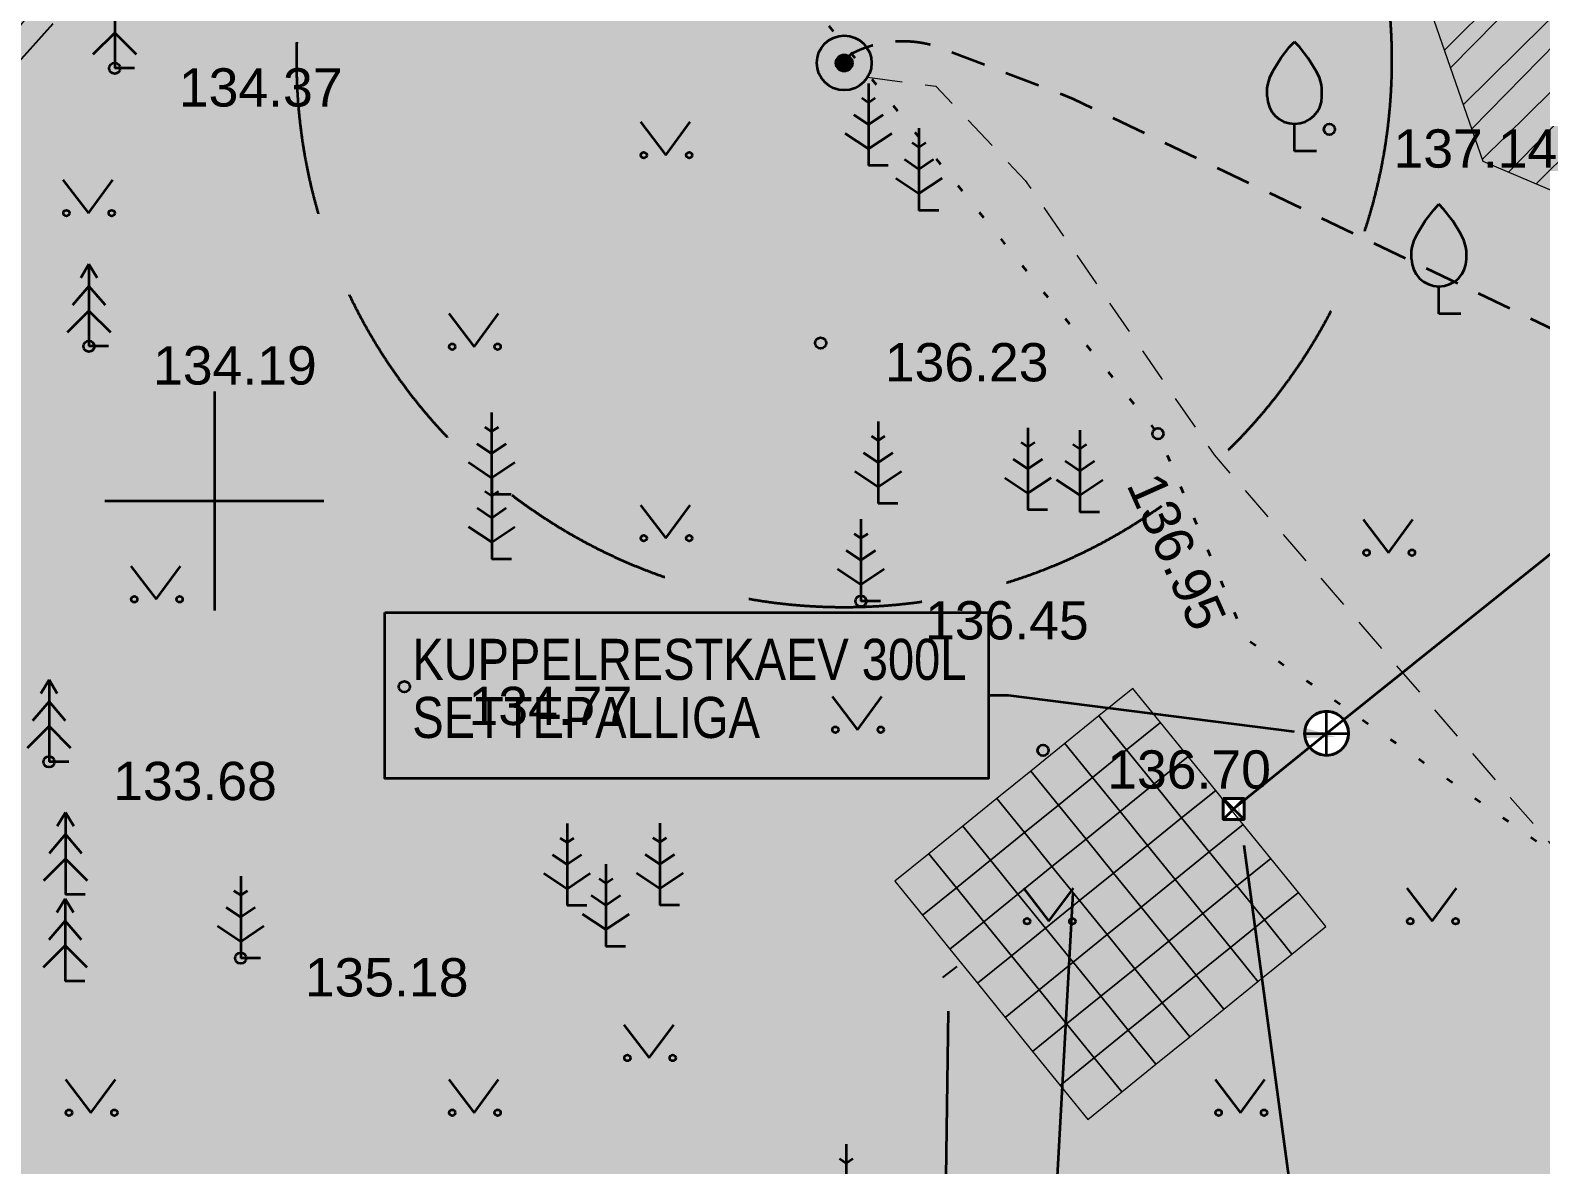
# Model space of a CAD drawing. Header units: millimetres. Extents: x 368386 to 996118, y -334862 to 250838.
# Drawn here: x 713741 to 741334, y -111834 to -91098 of the extents above; entities that cross this region are included whole.
import ezdxf

# ---------------------------------------------------------------- set-up
doc = ezdxf.new("R2010")
doc.units = ezdxf.units.MM
doc.header["$MEASUREMENT"] = 0
for name, pattern in [('HIDDEN', [4762.5, 3175, -1587.5]), ('KOLVIK', [625, 125, -500]), ('Long Dashed', [1058.3333015441901, 634.9999904632571, -423.333311080933]), ('PINNASTEE', [2000, 1500, -500]), ('Wipeout_Contour', [1000, 0, -1000])]:
    doc.linetypes.add(name, pattern=pattern)
for name, color, linetype, lineweight, true_color in [('New_       asendi fill_Pen_No__149', 7, 'Continuous', 25, 0x186722), ('New__ASENDIPLAAN_Pen_No__181', 7, 'Continuous', 0, 0xe8e8e8), ('New_A_trass_vesi_plan_Pen_No__150', 7, 'Continuous', 25, 0x5b5b00), ('New_kanal_nummerdus_Pen_No__4', 7, 'Continuous', 20, 0x029e21), ('New_Kanal_proj_kinnistu_Pen_No__4', 7, 'Continuous', 20, 0x029e21), ('New_MPKAABEL_Pen_No__3', 7, 'Continuous', 18, 0xff6600), ('New_TEE#1_Pen_No__162', 7, 'Continuous', 25, 0xaaaaaa)]:
    doc.layers.add(name, color=color, linetype=linetype, lineweight=lineweight, true_color=true_color)
for name, color, linetype, lineweight in [('New__ASENDIPLAAN_Pen_No__1', 7, 'Continuous', 13), ('New__PRONTEX_TEKST_Pen_No__7', 7, 'Continuous', 35), ('New_ei pindi_Pen_No__7', 7, 'Continuous', 35), ('New_HALJASTUS#1_Pen_No__7', 7, 'Continuous', 35), ('New_KANAL_ELEMENDID_Pen_No__7', 7, 'Continuous', 35), ('New_Kanal_proj_kinnistu_Pen_No__75', 6, 'Continuous', 20), ('New_korgus-EH2000#1_Pen_No__1', 7, 'Continuous', 13), ('New_korgus-EH2000#1_Pen_No__7', 7, 'Continuous', 35), ('New_PUU_Pen_No__7', 7, 'Continuous', 35), ('New_Sade_rek_Pen_No__84', 114, 'Continuous', 35), ('New_VKAEV_Pen_No__7', 7, 'Continuous', 35), ('New_VORK#1_Pen_No__7', 7, 'Continuous', 35), ('New_VTRASS_Pen_No__6', 5, 'Continuous', 35)]:
    doc.layers.add(name, color=color, linetype=linetype, lineweight=lineweight)
doc.layers.add('New_KANAL_ELEMENDID', color=7, linetype='Continuous')
doc.styles.add('GENERATED_STYLE_1', font='')
doc.styles.add('GENERATED_STYLE_2', font='')
doc.styles.get('GENERATED_STYLE_1').set_extended_font_data('Arial')
doc.styles.get('GENERATED_STYLE_2').set_extended_font_data('Arial Narrow')
doc.linetypes.add('Sade1', pattern='A,0,[5,TRN_EP_AS-4-01_V01_Abihoone-Asendiplaan1.Shx,S=13.49206349206349,R=0,X=0,Y=0],-2600,0', length=2600)

msp = doc.modelspace()

# ---------------------------------------------------------------- hatches: boundary and pattern name
at = {"layer": 'New_       asendi fill_Pen_No__149', "linetype": 'Continuous', "lineweight": 0, "true_color": 0x061908}
h = msp.add_hatch(color=98, dxfattribs=at)
h.paths.add_polyline_path([(802345.6257092145, -38322.05182827363), (677945.6257091912, -100972.0518277148), (697685.6257091819, -113562.0518284972), (725141.8797725517, -157386.0399905721), (747105.6257092238, -214022.0518284599), (773035.6257092752, -233162.0518281246), (849485.6257092285, -225922.0518279011), (847735.6257092286, -145332.0518280502)])
h.paths.add_polyline_path([(757638.7082695107, -147399.2778626392, -0.0006564119768535498), (757597.248581513, -147430.1463600797)], flags=0)
h.paths.add_polyline_path([(781623.1830728371, -112523.2600048446, 0.0599555899640497), (781750.4009111881, -112778.3101978391, 0.7851663409812334), (783932.82217312, -111999.1406781342, 0.05995558996405283), (783869.7476740469, -111721.1899866295, 0.9999999999999997)], flags=0)
at = {"layer": 'New__ASENDIPLAAN_Pen_No__181', "linetype": 'Continuous', "lineweight": 0, "true_color": 0xe8e8e8}
msp.add_hatch(color=254, dxfattribs=at).paths.add_polyline_path([(699340.7646368695, -112422.7998418125, 0.02546073835163982), (698921.6981446419, -115530.2768582549), (703744.0407512026, -123208.9979008183, -0.03887202843307743), (702832.4323581739, -115853.6332386911, -0.03742157822841388), (703282.4696697416, -112504.2869289281, -0.03573776392279675), (704611.5884263125, -107962.294471525, -0.02765071000608543), (708261.6032882693, -99521.92543636875, -0.02002411947369439), (710387.9444156366, -95602.47043552334, -0.02898342446858303), (713073.6414532134, -91639.1082242419, -0.07773333684247212), (720047.4955151809, -84906.23302538529, -0.02827130160652296), (723989.9652858387, -82532.03092124654, -0.009347188014355592), (728115.843406648, -80452.08988133777, 0.004507260523818014), (740779.4003360049, -74146.97772709474, 0.009020572752989972), (753203.2432587454, -67532.81268233877, -0.01170486656368708), (755981.6472728777, -66040.04414377687, -0.04092998121297451), (759298.9656662478, -64684.85347294837, -0.05165219896947422), (763468.7033522084, -63872.40312326048, -0.07619102556771316), (769491.0474670142, -64157.83867633104, -0.06666932271223226), (772556.5176411842, -65234.67482177966, -0.07492772385449879), (774741.6257092806, -66781.05182807246), (778260.0638679237, -70770.3082778296), (781155.3428645998, -76138.32672088449), (784291.1540398939, -74447.00461950173), (782049.9187232727, -70402.95810063173), (781332.6104302615, -69108.65933432388), (777814.1722142453, -65119.40271941785, 0.078030869869757), (772622.8711221854, -61385.97427366972, 0.05834907599235419), (769589.3066429513, -60558.43969052557, 0.1171653581726586), (760032.3265512206, -61309.07281028067, 0.03841684021918827), (756890.05364172, -62617.31607198954, 0.01101994394536065), (754220.1088756481, -64050.8761584224, -0.007635366795423511), (745848.9115286466, -68525.56925785098, -0.002975020184551572), (736487.0956635542, -73268.6849290801, 0.004823366210694588), (726601.5321549594, -78287.79694669333, 0.02252482288492878), (721140.6843378145, -81429.29230258027, 0.0311511183356719), (715078.4167063466, -85994.05718894195, 0.01688784410462784), (712257.7508858663, -88508.25704746632, 0.01672738621550994), (711237.4469064273, -89547.70342399462, 0.04222389868453461), (710603.8885250064, -90337.73836365122, 0.060801129602056), (704662.352552374, -98642.96577618211, 0.03514811948028023), (701045.2300871176, -106603.5809946209, 0.04204878289610606)])
at = {"layer": 'New__PRONTEX_TEKST_Pen_No__7', "linetype": 'Continuous', "lineweight": 35}
for points in [[(728327.1005540696, -90784.92394789407), (728771.5971622925, -91401.80948424438), (728151.0564128944, -90962.430174009)], [(732663.0713955342, -106854.9031843553), (732829.1658716585, -106112.920957164), (732912.6923597028, -106868.6645156826)], [(730381.4662834007, -109025.2994834567), (730515.8544567489, -108276.9246981601), (730631.4466554282, -109028.4321452613)]]:
    msp.add_hatch(color=7, dxfattribs=at).paths.add_polyline_path(points)
at = {"layer": 'New_Kanal_proj_kinnistu_Pen_No__75', "linetype": 'Continuous', "lineweight": 20}
h = msp.add_hatch(dxfattribs=at)
h.set_pattern_fill('JIS_LC_20_0001', color=6, style=0, pattern_type=2)
h.set_pattern_definition([(45, (-640523628.114811, -6432857147.434388), (-707.1067811865477, 707.1067811865477), []), (45, (-640523608.114811, -6432857147.434388), (-707.1067811865477, 707.1067811865477), [])])
h.paths.add_polyline_path([(735416.1197426106, -83585.6444998766), (738688.8578199391, -88901.11742123315), (740282.7151112101, -93495.77445025841), (762393.0659326102, -102888.2731371681), (767213.9073631802, -98868.16681876132), (766796.860076192, -96918.72282094607), (753132.031325305, -89848.88133268157), (753790.9949782147, -88705.23030358652), (756947.5268803613, -80445.12962038911), (760695.9097462782, -78079.13042838968), (766141.0348148161, -80089.18222460247), (771794.2518008017, -81856.64327769823), (775609.3057731009, -80539.71236805714), (775886.7616630701, -76623.57370510048), (774083.2826070796, -69934.95013612605), (771097.2923198092, -73469.79860450423), (766002.3029270192, -77455.32040438897), (758961.7946628091, -75757.17157545782), (756074.5693125605, -72853.92759601868)])

# ---------------------------------------------------------------- linework, layer by layer
at = {"layer": 'New__ASENDIPLAAN_Pen_No__1', "color": 7, "linetype": 'Continuous', "lineweight": 13, "flags": 128}
msp.add_lwpolyline([(745848.9115286466, -68525.56925785098, -0.002975020184551572), (736487.0956635542, -73268.6849290801, 0.004823366210694588), (726601.5321549594, -78287.79694669333, 0.02252482288492878), (721140.6843378145, -81429.29230258027, 0.0311511183356719), (715078.4167063466, -85994.05718894195, 0.01688784410462784), (712257.7508858663, -88508.25704746632, 0.01672738621550994), (711237.4469064273, -89547.70342399462, 0.04222389868453461), (710603.8885250064, -90337.73836365122, 0.060801129602056), (704662.352552374, -98642.96577618211, 0.03514811948028023), (701045.2300871176, -106603.5809946209, 0.04204878289610606), (699340.7646368695, -112422.7998418125, 0.02546073835163982), (698921.6981446419, -115530.2768582549), (703744.0407512026, -123208.9979008183, -0.03887202843307743), (702832.4323581739, -115853.6332386911, -0.03742157822841388), (703282.4696697416, -112504.2869289281, -0.03573776392279675), (704611.5884263125, -107962.294471525, -0.02765071000608543), (708261.6032882693, -99521.92543636875, -0.02002411947369439), (710387.9444156366, -95602.47043552334, -0.02898342446858303), (713073.6414532134, -91639.1082242419, -0.07773333684247212), (720047.4955151809, -84906.23302538529, -0.02827130160652296), (723989.9652858387, -82532.03092124654, -0.009347188014355592), (728115.843406648, -80452.08988133777, 0.004507260523818014), (740779.4003360049, -74146.97772709474, 0.009020572752989972), (753203.2432587454, -67532.81268233877, -0.01170486656368708)], format="xyb", dxfattribs=at)
at = {"layer": 'New__PRONTEX_TEKST_Pen_No__7', "color": 7, "linetype": 'Continuous', "lineweight": 35}
for p, q in [((731608.1812035368, -103257.1626133407), (731248.1812035508, -103257.1626133407)), ((736835.0837759749, -103918.9549400593), (731608.1812035368, -103257.1626133407)), ((735908.479750909, -105994.1704510833), (739274.7006473906, -130894.4412279064)), ((732787.8818775603, -106861.7838495533), (731835.9721771517, -124128.7626731331)), ((730506.4564693562, -109026.865814359), (730427.6656177203, -115314.222563536))]:
    msp.add_line(p, q, dxfattribs=at)
at = {"layer": 'New__PRONTEX_TEKST_Pen_No__7', "color": 7, "linetype": 'Continuous', "lineweight": 35, "flags": 128}
msp.add_lwpolyline([(720220.896073904, -101737.4661606858), (731247.923100887, -101737.4661606858), (731247.923100887, -104775.7544494356), (720220.896073904, -104775.7544494356)], close=True, dxfattribs=at)
at = {"layer": 'New_A_trass_vesi_plan_Pen_No__150', "color": 58, "linetype": 'HIDDEN', "lineweight": 25, "true_color": 0x5b5b00}
msp.add_lwpolyline([(730667.2486729763, -108206.6376642446), (730408.465414595, -108411.7823499377)], dxfattribs=at)
at = {"layer": 'New_ei pindi_Pen_No__7', "color": 7, "linetype": 'HIDDEN', "lineweight": 35}
msp.add_circle((728609.6257091808, -91647.0518284599), 10000, dxfattribs=at)
at = {"layer": 'New_HALJASTUS#1_Pen_No__7', "color": 7, "linetype": 'Continuous', "lineweight": 35}
for p, q in [((724887.2209295474, -92775.34554294596), (725350.6257092191, -93382.05182786385)), ((725350.6257092191, -93382.05182786385), (725796.2072281477, -92775.34554294596)), ((714339.5372825286, -93834.18645850668), (714802.9420622003, -94440.89274342457)), ((714802.9420622003, -94440.89274342457), (715248.5235811288, -93834.18645850668)), ((721387.2209295474, -96275.34554294596), (721850.6257092191, -96882.05182786385)), ((721850.6257092191, -96882.05182786385), (722296.2072281477, -96275.34554294596)), ((724887.2209295474, -99775.34554294596), (725350.6257092191, -100382.0518278638)), ((725350.6257092191, -100382.0518278638), (725796.2072281477, -99775.34554294596)), ((738089.5604782815, -100040.8868701319), (738552.9652579532, -100647.5931550498)), ((738552.9652579532, -100647.5931550498), (738998.5467768817, -100040.8868701319)), ((715579.3121068815, -100891.3662280078), (716042.7168865532, -101498.0725129257)), ((716042.7168865532, -101498.0725129257), (716488.2984054817, -100891.3662280078)), ((728387.2209295474, -103275.345542946), (728850.6257092191, -103882.0518278638)), ((728850.6257092191, -103882.0518278638), (729296.2072281477, -103275.345542946)), ((731887.2209295474, -106775.345542946), (732350.6257092191, -107382.0518278638)), ((732350.6257092191, -107382.0518278638), (732796.2072281477, -106775.345542946)), ((738887.2209295474, -106775.345542946), (739350.6257092191, -107382.0518278638)), ((739350.6257092191, -107382.0518278638), (739796.2072281477, -106775.345542946)), ((724586.7530420034, -109274.1513862396), (725050.1578216751, -109880.8576711575)), ((725050.1578216751, -109880.8576711575), (725495.7393406036, -109274.1513862396)), ((714387.2209295474, -110275.345542946), (714850.6257092191, -110882.0518278638)), ((714850.6257092191, -110882.0518278638), (715296.2072281477, -110275.345542946)), ((721387.2209295474, -110275.345542946), (721850.6257092191, -110882.0518278638)), ((721850.6257092191, -110882.0518278638), (722296.2072281477, -110275.345542946)), ((735387.2209295474, -110275.345542946), (735850.6257092191, -110882.0518278638)), ((735850.6257092191, -110882.0518278638), (736296.2072281477, -110275.345542946))]:
    msp.add_line(p, q, dxfattribs=at)
for centre in [(724949.602342265, -93382.05182786385), (725778.3839674045, -93382.05182786385), (714401.9186952461, -94440.89274342457), (715230.7003203856, -94440.89274342457), (721449.602342265, -96882.05182786385), (722278.3839674045, -96882.05182786385), (724949.602342265, -100382.0518278638), (725778.3839674045, -100382.0518278638), (738151.941890999, -100647.5931550498), (738980.7235161385, -100647.5931550498), (715641.693519599, -101498.0725129257), (716470.4751447386, -101498.0725129257), (728449.602342265, -103882.0518278638), (729278.3839674045, -103882.0518278638), (731949.602342265, -107382.0518278638), (732778.3839674045, -107382.0518278638), (738949.602342265, -107382.0518278638), (739778.3839674045, -107382.0518278638), (724649.1344547209, -109880.8576711575), (725477.9160798604, -109880.8576711575), (714449.602342265, -110882.0518278638), (715278.3839674045, -110882.0518278638), (721449.602342265, -110882.0518278638), (722278.3839674045, -110882.0518278638), (735449.602342265, -110882.0518278638), (736278.3839674045, -110882.0518278638)]:
    msp.add_circle(centre, 55.00591521184057, dxfattribs=at)
at = {"layer": 'New_kanal_nummerdus_Pen_No__4', "color": 104, "linetype": 'Continuous', "lineweight": 20, "true_color": 0x029e21}
msp.add_lwpolyline([(733766.3201751962, -104251.8862108822), (734387.8589856281, -103748.2102164189), (733884.1829906992, -103126.6714059869), (733262.6441807329, -103630.3474004502)], close=True, dxfattribs=at)
at = {"layer": 'New_Kanal_proj_kinnistu_Pen_No__4', "color": 104, "linetype": 'Continuous', "lineweight": 20, "true_color": 0x029e21}
for points in [[(733766.3201751962, -104251.8862108822), (734387.8589856281, -103748.2102164189), (733884.1829906992, -103126.6714059869), (733262.6441807329, -103630.3474004502)], [(733144.7813647642, -104755.5622053454), (733766.3201756618, -104251.8862099508), (733262.6441802672, -103630.3473985876), (732641.1053703009, -104134.0233939821)], [(734269.9961691938, -104873.4250222454), (734891.5349800914, -104369.7490277822), (734387.8589846968, -103748.2102164189), (733766.3201751962, -104251.8862108822)], [(732523.2425561949, -105259.2381988774), (733144.7813666268, -104755.5622053454), (732641.1053716979, -104134.0233930508), (732019.5665617316, -104637.6993884454)], [(733648.4573592275, -105377.1010148461), (734269.9961696594, -104873.4250213141), (733766.3201747305, -104251.8862099508), (733144.7813647642, -104755.5622053454)], [(731901.7037462286, -105762.9141933406), (732523.2425571262, -105259.238197946), (732019.5665621973, -104637.6993875141), (731398.0277517653, -105141.3753819774)], [(733026.9185501925, -105880.7770102407), (733648.4573610901, -105377.1010148461), (733144.7813656955, -104755.5622044141), (732523.2425561949, -105259.2381988774)], [(734152.1333536907, -105998.639825278), (734773.672163657, -105494.9638308148), (734269.9961696594, -104873.4250213141), (733648.4573592275, -105377.1010148461)], [(731280.164936728, -106266.5901878039), (731901.7037462286, -105762.9141933406), (731398.0277517653, -105141.3753819774), (730776.4889422647, -105645.0513773719)], [(732405.3797406919, -106384.4530037726), (733026.9185515895, -105880.7770093093), (732523.2425561949, -105259.238197946), (731901.7037462286, -105762.9141933406)], [(733530.5945451214, -106502.3158197413), (734152.133354622, -105998.639825278), (733648.4573610901, -105377.1010148461), (733026.9185501925, -105880.7770102407)], [(730658.6261258303, -106770.2661813358), (731280.164936728, -106266.5901878039), (730776.4889422647, -105645.0513773719), (730154.9501313671, -106148.7273718352)], [(734655.8093486197, -106620.17863571), (735277.3481590516, -106116.5026412467), (734773.672163657, -105494.9638308148), (734152.1333536907, -105998.639825278)], [(731783.8409307256, -106888.1289982359), (732405.3797406919, -106384.4530037726), (731901.7037462286, -105762.9141933406), (731280.164936728, -106266.5901878039)], [(732909.0557356208, -107005.9918132732), (733530.5945455871, -106502.31581881), (733026.9185515895, -105880.7770093093), (732405.3797406919, -106384.4530037726)], [(730037.0873163297, -107273.9421757991), (730658.626126296, -106770.2661822672), (730154.9501322984, -106148.7273718352), (729533.4113209351, -106652.4033662985)], [(734034.2705395847, -107123.8546292419), (734655.8093504823, -106620.17863571), (734152.133354622, -105998.639825278), (733530.5945451214, -106502.3158197413)], [(735159.4853421516, -107241.7174452106), (735781.0241530492, -106738.0414516787), (735277.3481590516, -106116.5026412467), (734655.8093486197, -106620.17863571)], [(731162.3021202936, -107391.8049917678), (731783.8409307256, -106888.1289982359), (731280.164936728, -106266.5901878039), (730658.6261258303, -106770.2661822672)], [(732287.5169261202, -107509.6678077365), (732909.0557356208, -107005.9918132732), (732405.3797406919, -106384.4530037726), (731783.8409307256, -106888.1289982359)], [(733412.731730084, -107627.5306237052), (734034.2705409817, -107123.8546292419), (733530.5945455871, -106502.31581881), (732909.0557356208, -107005.9918132732)], [(736284.7001461155, -107359.5802611793), (736906.2389570131, -106855.9042676474), (736402.5629630155, -106234.3654562841), (735781.0241525836, -106738.0414516787)], [(730540.7633098616, -107895.4809871624), (731162.3021207593, -107391.8049936304), (730658.6261258303, -106770.2661822672), (730037.0873153984, -107273.9421767304)], [(734537.946534048, -107745.3934387426), (735159.4853440142, -107241.7174461419), (734655.8093504823, -106620.17863571), (734034.2705395847, -107123.8546292419)], [(735663.1613361492, -107863.2562537799), (736284.7001465812, -107359.5802611793), (735781.0241530492, -106738.0414507473), (735159.4853421516, -107241.7174452106)], [(731665.9781147569, -108013.3438031311), (732287.5169261202, -107509.6678077365), (731783.8409307256, -106888.1289982359), (731162.3021202936, -107391.8049917678)], [(732791.1929201178, -108131.2066190998), (733412.731730084, -107627.5306237052), (732909.0557356208, -107005.9918132732), (732287.5169261202, -107509.6678077365)], [(736788.3761401131, -107981.1190697486), (737409.9149505451, -107477.443077148), (736906.2389570131, -106855.904266716), (736284.7001461155, -107359.5802611793)], [(733916.4077240817, -108249.0694332058), (734537.9465345136, -107745.3934396739), (734034.2705409817, -107123.8546292419), (733412.731730084, -107627.5306237052)], [(735041.6225271142, -108366.9322491745), (735663.1613380119, -107863.2562547112), (735159.4853440142, -107241.7174452106), (734537.9465335823, -107745.3934387426)], [(731044.4393043249, -108517.0197975943), (731665.9781156882, -108013.3438021998), (731162.3021207593, -107391.8049936304), (730540.7633098616, -107895.4809871624)], [(732169.6541096858, -108634.8826126317), (732791.1929201178, -108131.2066190998), (732287.5169261202, -107509.6678077365), (731665.9781147569, -108013.3438031311)], [(736166.8373296811, -108484.7950642119), (736788.3761401131, -107981.1190697486), (736284.7001465812, -107359.580260248), (735663.1613361492, -107863.2562537799)], [(733294.8689141154, -108752.7454276691), (733916.4077240817, -108249.0694332058), (733412.731730084, -107627.5306237052), (732791.1929201178, -108131.2066190998)], [(734420.0837176136, -108870.6082427065), (735041.6225280456, -108366.9322491745), (734537.9465345136, -107745.3934387426), (733916.407723616, -108249.0694332058)], [(735545.2985206462, -108988.4710586751), (736166.8373315438, -108484.7950642119), (735663.1613375462, -107863.2562537799), (735041.6225271142, -108366.9322482432)], [(731548.1152992538, -109138.558607095), (732169.6541101515, -108634.8826126317), (731665.9781156882, -108013.3438021998), (731044.4393043249, -108517.0197975943)], [(732673.3301032177, -109256.4214221323), (733294.8689141154, -108752.7454276691), (732791.1929201178, -108131.2066190998), (732169.6541096858, -108634.8826126317)], [(733798.5449076473, -109374.2842371697), (734420.0837176136, -108870.6082427065), (733916.407723616, -108249.0694332058), (733294.8689141154, -108752.7454276691)], [(734923.7597116112, -109492.1470512758), (735545.2985215775, -108988.4710586751), (735041.6225285112, -108366.9322482432), (734420.0837171479, -108870.6082427065)], [(732051.7912932514, -109760.0974175269), (732673.3301036834, -109256.4214221323), (732169.6541101515, -108634.8826126317), (731548.1152992538, -109138.558607095)], [(733177.0060972153, -109877.960231633), (733798.5449076473, -109374.2842371697), (733294.8689141154, -108752.7454276691), (732673.3301032177, -109256.4214221323)], [(734302.2209011792, -109995.8230466704), (734923.7597116112, -109492.1470512758), (734420.0837171479, -108870.6082427065), (733798.5449076473, -109374.2842371697)], [(732555.4672867834, -110381.6362260962), (733177.006097681, -109877.960231633), (732673.3301036834, -109256.4214221323), (732051.7912932514, -109760.0974165956)], [(733680.6820907473, -110499.4990411336), (734302.2209011792, -109995.8230466704), (733798.5449076473, -109374.2842371697), (733177.0060972153, -109877.960231633)], [(733059.143280781, -111003.1750355969), (733680.682091213, -110499.4990420649), (733177.006097681, -109877.960231633), (732555.4672867834, -110381.6362260962)]]:
    msp.add_lwpolyline(points, close=True, dxfattribs=at)
at = {"layer": 'New_Kanal_proj_kinnistu_Pen_No__75', "color": 6, "linetype": 'Continuous', "lineweight": 20, "flags": 128}
msp.add_lwpolyline([(735416.1197426106, -83585.6444998766), (756074.5693125605, -72853.92759601868), (758961.7946628091, -75757.17157545782), (766002.3029270192, -77455.32040438897), (770813.500506159, -73893.37952482796), (774083.2826070796, -69934.95013612605), (775886.7616630701, -76623.57370510048), (775609.3057731009, -80539.71236805714), (771794.2518008017, -81856.64327769823), (766141.0348148161, -80089.18222460247), (760695.9097462782, -78079.13042838968), (756947.5268803613, -80445.12962038911), (753790.9949782147, -88705.23030358652), (753132.031325305, -89848.88133268157), (766796.860076192, -96918.72282094607), (767213.9073631802, -98868.16681876132), (762393.0659326102, -102888.2731371681), (740282.7151112101, -93495.77445025841), (738688.8578199391, -88901.11742123315)], close=True, dxfattribs=at)
at = {"layer": 'New_korgus-EH2000#1_Pen_No__7', "color": 7, "linetype": 'Continuous', "lineweight": 35}
for centre in [(715284.6257092275, -91794.05182834069), (737472.6257091931, -92910.0518277968), (714813.625709208, -96874.05182841519), (728179.6257092461, -96816.05182822148), (734340.6257092098, -98472.05182771484), (728914.6257092322, -101533.0518284003), (720575.6257091959, -103097.0518277148), (732242.6257092117, -104259.0518281917), (714084.6257092741, -104469.0518281544), (717585.6257092052, -108057.0518286089)]:
    msp.add_circle(centre, 99.99999997671694, dxfattribs=at)
at = {"layer": 'New_PUU_Pen_No__7', "color": 7, "linetype": 'Continuous', "lineweight": 35}
for p, q in [((715284.6257092275, -90294.05182834069), (715284.6257092275, -91794.05182834069)), ((715284.6257092275, -91144.05182796816), (714884.6257092042, -91544.05182834069)), ((715684.6257092508, -91544.05182834069), (715284.6257092275, -91144.05182796816)), ((715644.6257092135, -91794.05182834069), (715284.6257092275, -91794.05182834069)), ((729053.6257091986, -92073.05182843754), (729053.6257091986, -93573.05182843754)), ((729053.6257091986, -92423.05182806501), (728929.2074450601, -92340.10631918261)), ((729178.0439733372, -92340.10631918261), (729053.6257091986, -92423.05182806501)), ((729053.6257091986, -92823.05182843754), (728787.0151432541, -92645.31145106355)), ((729320.2362751432, -92645.31145106355), (729053.6257091986, -92823.05182843754)), ((728629.3616404834, -92983.70289384673), (729053.6257091986, -93266.54560632358)), ((729053.6257091986, -93266.54560632358), (729477.8897779139, -92983.70289384673)), ((729975.6257092191, -92891.05182840774), (729975.6257092191, -94391.05182840774)), ((736836.6257092527, -93309.05182800541), (736836.6257092527, -92809.05182800541)), ((729975.6257092191, -93241.05182803521), (729851.2074450806, -93158.10631915281)), ((730100.0439733576, -93158.10631915281), (729975.6257092191, -93241.05182803521)), ((729975.6257092191, -93641.05182840774), (729709.0151432746, -93463.31145103375)), ((730242.2362751637, -93463.31145103375), (729975.6257092191, -93641.05182840774)), ((737236.625709276, -93309.05182800541), (736836.6257092527, -93309.05182800541)), ((729413.6257091847, -93573.05182843754), (729053.6257091986, -93573.05182843754)), ((729551.3616405039, -93801.70289381692), (729975.6257092191, -94084.54560629377)), ((729975.6257092191, -94084.54560629377), (730399.8897779344, -93801.70289381692)), ((730335.6257092052, -94391.05182840774), (729975.6257092191, -94391.05182840774)), ((714813.625709208, -95374.05182841519), (714663.6257091847, -95624.05182841519)), ((714963.6257092312, -95624.05182841519), (714813.625709208, -95374.05182841519)), ((714813.625709208, -95374.05182841519), (714813.625709208, -96874.05182841519)), ((714813.625709208, -95774.05182878772), (714513.6257091614, -96124.05182841519)), ((715113.6257092545, -96124.05182841519), (714813.625709208, -95774.05182878772)), ((739474.6257091716, -96280.05182790855), (739474.6257091716, -95780.05182790855)), ((714813.625709208, -96224.05182804266), (714413.6257091847, -96624.05182841519)), ((715213.6257092312, -96624.05182841519), (714813.625709208, -96224.05182804266)), ((739874.6257091949, -96280.05182790855), (739474.6257091716, -96280.05182790855)), ((715173.625709194, -96874.05182841519), (714813.625709208, -96874.05182841519)), ((722168.6257091893, -98083.05182821403), (722168.6257091893, -99583.05182821403)), ((722168.6257091893, -98433.0518278415), (722044.2074450508, -98350.1063189591)), ((722293.0439733278, -98350.1063189591), (722168.6257091893, -98433.0518278415)), ((729230.6257092238, -98249.05182841519), (729230.6257092238, -99749.05182841519)), ((731965.6257092098, -98366.05182803521), (731965.6257092098, -99866.05182803521)), ((732912.6257092536, -98405.05182790855), (732912.6257092536, -99905.05182790855)), ((722168.6257091893, -98833.05182821403), (721902.0151432448, -98655.31145084003)), ((722435.2362751339, -98655.31145084003), (722168.6257091893, -98833.05182821403)), ((729230.6257092238, -98599.05182804266), (729106.2074450853, -98516.10631916026)), ((729355.0439733623, -98516.10631916026), (729230.6257092238, -98599.05182804266)), ((731965.6257092098, -98716.05182766268), (731841.2074450713, -98633.10631878028)), ((732090.0439733483, -98633.10631878028), (731965.6257092098, -98716.05182766268)), ((732912.6257092536, -98755.05182753602), (732788.2074451151, -98672.10631865362)), ((733037.0439733921, -98672.10631865362), (732912.6257092536, -98755.05182753602)), ((721744.3616404741, -98993.70289362321), (722168.6257091893, -99276.54560610006)), ((722168.6257091893, -99276.54560610006), (722592.8897779046, -98993.70289362321)), ((729230.6257092238, -98999.05182841519), (728964.0151432792, -98821.3114510412)), ((729497.2362751684, -98821.3114510412), (729230.6257092238, -98999.05182841519)), ((731965.6257092098, -99116.05182803521), (731699.0151432652, -98938.31145066122)), ((732232.2362751544, -98938.31145066122), (731965.6257092098, -99116.05182803521)), ((732912.6257092536, -99155.05182790855), (732646.015143309, -98977.31145053456)), ((733179.2362751982, -98977.31145053456), (732912.6257092536, -99155.05182790855)), ((722170.6257091679, -99263.051827916), (722170.6257091679, -100763.051827916)), ((728806.3616405085, -99159.70289382437), (729230.6257092238, -99442.54560630122)), ((729230.6257092238, -99442.54560630122), (729654.8897779391, -99159.70289382437)), ((731541.3616404945, -99276.7028934444), (731965.6257092098, -99559.54560592124)), ((731965.6257092098, -99559.54560592124), (732389.8897779251, -99276.7028934444)), ((732488.3616405383, -99315.70289331774), (732912.6257092536, -99598.54560579458)), ((732912.6257092536, -99598.54560579458), (733336.8897779689, -99315.70289331774)), ((722170.6257091679, -99613.05182754347), (722046.2074450294, -99530.10631866107)), ((722528.6257091754, -99583.05182821403), (722168.6257091893, -99583.05182821403)), ((722295.0439733064, -99530.10631866107), (722170.6257091679, -99613.05182754347)), ((722170.6257091679, -100013.051827916), (721904.0151432233, -99835.31145054201)), ((722437.2362751125, -99835.31145054201), (722170.6257091679, -100013.051827916)), ((729590.6257092098, -99749.05182841519), (729230.6257092238, -99749.05182841519)), ((732325.6257091959, -99866.05182803521), (731965.6257092098, -99866.05182803521)), ((728914.6257092322, -100033.0518284003), (728914.6257092322, -101533.0518284003)), ((733272.6257092396, -99905.05182790855), (732912.6257092536, -99905.05182790855)), ((721746.3616404526, -100173.7028933252), (722170.6257091679, -100456.545605802)), ((722170.6257091679, -100456.545605802), (722594.8897778832, -100173.7028933252)), ((728914.6257092322, -100383.0518280278), (728790.2074450937, -100300.1063191454)), ((729039.0439733707, -100300.1063191454), (728914.6257092322, -100383.0518280278)), ((728914.6257092322, -100783.0518284003), (728648.0151432876, -100605.3114510263)), ((729181.2362751768, -100605.3114510263), (728914.6257092322, -100783.0518284003)), ((722530.625709154, -100763.051827916), (722170.6257091679, -100763.051827916)), ((728490.3616405169, -100943.7028938095), (728914.6257092322, -101226.5456062863)), ((728914.6257092322, -101226.5456062863), (729338.8897779475, -100943.7028938095)), ((729274.6257092182, -101533.0518284003), (728914.6257092322, -101533.0518284003)), ((714084.6257092741, -102969.0518281544), (713934.6257092508, -103219.0518281544)), ((714234.6257092974, -103219.0518281544), (714084.6257092741, -102969.0518281544)), ((714084.6257092741, -102969.0518281544), (714084.6257092741, -104469.0518281544)), ((714084.6257092741, -103369.0518285269), (713784.6257092275, -103719.0518281544)), ((714384.6257093207, -103719.0518281544), (714084.6257092741, -103369.0518285269)), ((714084.6257092741, -103819.0518277819), (713684.6257092508, -104219.0518281544)), ((714484.6257092974, -104219.0518281544), (714084.6257092741, -103819.0518277819)), ((714444.6257092601, -104469.0518281544), (714084.6257092741, -104469.0518281544)), ((714385.6257092517, -105392.0518285717), (714235.6257092285, -105642.0518285717)), ((714535.625709275, -105642.0518285717), (714385.6257092517, -105392.0518285717)), ((714385.6257092517, -105392.0518285717), (714385.6257092517, -106892.0518285717)), ((723546.6257092154, -105596.0518284822), (723546.6257092154, -107096.0518284822)), ((725241.6257092806, -105590.0518284301), (725241.6257092806, -107090.0518284301)), ((714385.6257092517, -105792.0518289442), (714085.6257092052, -106142.0518285717)), ((714685.6257092983, -106142.0518285717), (714385.6257092517, -105792.0518289442)), ((723546.6257092154, -105946.0518281097), (723422.2074450769, -105863.1063192273)), ((723671.0439733539, -105863.1063192273), (723546.6257092154, -105946.0518281097)), ((725241.6257092806, -105940.0518280576), (725117.2074451421, -105857.1063191752)), ((725366.0439734191, -105857.1063191752), (725241.6257092806, -105940.0518280576)), ((723546.6257092154, -106346.0518284822), (723280.0151432708, -106168.3114511083)), ((723813.23627516, -106168.3114511083), (723546.6257092154, -106346.0518284822)), ((725241.6257092806, -106340.0518284301), (724975.015143336, -106162.3114510561)), ((725508.2362752252, -106162.3114510561), (725241.6257092806, -106340.0518284301)), ((714385.6257092517, -106242.0518281991), (713985.6257092285, -106642.0518285717)), ((714785.625709275, -106642.0518285717), (714385.6257092517, -106242.0518281991)), ((723122.3616405001, -106506.7028938914), (723546.6257092154, -106789.5456063683)), ((723546.6257092154, -106789.5456063683), (723970.8897779307, -106506.7028938914)), ((724256.6257091782, -106342.0518278266), (724256.6257091782, -107842.0518278266)), ((724817.3616405653, -106500.7028938393), (725241.6257092806, -106783.5456063161)), ((725241.6257092806, -106783.5456063161), (725665.8897779959, -106500.7028938393)), ((717585.6257092052, -106557.0518286089), (717585.6257092052, -108057.0518286089)), ((724256.6257091782, -106692.0518274541), (724132.2074450396, -106609.1063185717)), ((724381.0439733167, -106609.1063185717), (724256.6257091782, -106692.0518274541)), ((714379.6257091996, -106975.0518282066), (714229.6257091763, -107225.0518282066)), ((714529.6257092229, -107225.0518282066), (714379.6257091996, -106975.0518282066)), ((714379.6257091996, -106975.0518282066), (714379.6257091996, -108475.0518282066)), ((714745.6257092378, -106892.0518285717), (714385.6257092517, -106892.0518285717)), ((717585.6257092052, -106907.0518282364), (717461.2074450667, -106824.106319354)), ((717710.0439733437, -106824.106319354), (717585.6257092052, -106907.0518282364)), ((724256.6257091782, -107092.0518278266), (723990.0151432336, -106914.3114504526)), ((724523.2362751227, -106914.3114504526), (724256.6257091782, -107092.0518278266)), ((717585.6257092052, -107307.0518286089), (717319.0151432606, -107129.3114512349)), ((717852.2362751497, -107129.3114512349), (717585.6257092052, -107307.0518286089)), ((723906.6257092014, -107096.0518284822), (723546.6257092154, -107096.0518284822)), ((723832.3616404629, -107252.7028932358), (724256.6257091782, -107535.5456057126)), ((724256.6257091782, -107535.5456057126), (724680.8897778934, -107252.7028932358)), ((725601.6257092666, -107090.0518284301), (725241.6257092806, -107090.0518284301)), ((714379.6257091996, -107375.0518285791), (714079.625709153, -107725.0518282066)), ((714679.6257092461, -107725.0518282066), (714379.6257091996, -107375.0518285791)), ((717161.3616404899, -107467.7028940181), (717585.6257092052, -107750.5456064949)), ((717585.6257092052, -107750.5456064949), (718009.8897779204, -107467.7028940181)), ((714379.6257091996, -107825.051827834), (713979.6257091763, -108225.0518282066)), ((714779.6257092229, -108225.0518282066), (714379.6257091996, -107825.051827834)), ((724616.6257091642, -107842.0518278266), (724256.6257091782, -107842.0518278266)), ((717945.6257091912, -108057.0518286089), (717585.6257092052, -108057.0518286089)), ((714739.6257091856, -108475.0518282066), (714379.6257091996, -108475.0518282066)), ((728645.625709261, -111457.0518280501), (728645.625709261, -112957.0518280501)), ((728645.625709261, -111807.0518276776), (728521.2074451225, -111724.1063187952)), ((728770.0439733996, -111724.1063187952), (728645.625709261, -111807.0518276776))]:
    msp.add_line(p, q, dxfattribs=at)
at = {"layer": 'New_PUU_Pen_No__7', "color": 7, "linetype": 'Continuous', "lineweight": 35, "flags": 128}
for points in [[(736336.6257092527, -92309.05182800541), (736336.6257092527, -92159.05182763288), (736346.625709262, -92094.05182815442), (736381.6257092946, -91964.05182826618), (736441.625709234, -91844.05182815442), (736586.6257092527, -91609.05182781914), (736746.6257092853, -91404.05182774464), (736836.6257092527, -91309.05182800541)], [(737336.6257092527, -92309.05182800541), (737336.6257092527, -92159.05182763288), (737326.6257092434, -92094.05182815442), (737291.6257092108, -91964.05182826618), (737231.6257092713, -91844.05182815442), (737086.6257092527, -91609.05182781914), (736926.6257092201, -91404.05182774464), (736836.6257092527, -91309.05182800541)], [(738974.6257091716, -95280.05182790855), (738974.6257091716, -95130.05182753602), (738984.625709181, -95065.05182805756), (739019.6257092135, -94935.05182816932), (739079.625709153, -94815.05182805756), (739224.6257091716, -94580.05182772229), (739384.6257092042, -94375.05182764778), (739474.6257091716, -94280.05182790855)], [(739974.6257091716, -95280.05182790855), (739974.6257091716, -95130.05182753602), (739964.6257091623, -95065.05182805756), (739929.6257091297, -94935.05182816932), (739869.6257091903, -94815.05182805756), (739724.6257091716, -94580.05182772229), (739564.625709139, -94375.05182764778), (739474.6257091716, -94280.05182790855)]]:
    msp.add_lwpolyline(points, dxfattribs=at)
at = {"layer": 'New_PUU_Pen_No__7', "color": 7, "linetype": 'Continuous', "lineweight": 35}
for centre in [(736836.6257092527, -92309.05182800541), (739474.6257091716, -95280.05182790855)]:
    msp.add_arc(centre, 500, 180, 0, dxfattribs=at)
at = {"layer": 'New_TEE#1_Pen_No__162', "color": 253, "linetype": 'PINNASTEE', "lineweight": 25, "true_color": 0xaaaaaa, "flags": 128}
msp.add_lwpolyline([(794045.6257091679, -99439.05182789365), (792927.6257092676, -86931.051828445), (787942.6257092815, -79094.05182815442), (775725.6257092191, -64608.05182858655), (766962.6257091837, -61354.0518279309), (756948.6257092173, -63398.05182862381), (746010.6257092517, -68983.05182858655), (731032.6257092489, -76593.05182799051), (718023.6257091707, -83834.05182837794), (709565.6257091865, -93385.05182835559), (711080.6257092005, -94383.05182895908), (718886.6257091828, -85752.0518279756), (732061.6257092294, -78226.05182837049), (745894.6257092135, -71247.05182808737), (757719.625709167, -65248.05182825128), (766558.6257092033, -63378.05182813952), (774741.6257092806, -66781.05182807246), (784795.6257091679, -78987.05182831088), (791230.6257092238, -88015.05182824383), (791250.6257092424, -98776.05182818422)], close=True, dxfattribs=at)
at = {"layer": 'New_VKAEV_Pen_No__7', "color": 7, "linetype": 'Continuous', "lineweight": 35}
for radius in [500, 150.0000000232831, 125, 99.99999997671694, 74.99999995343387, 50.00000004656613, 25.00000002328306]:
    msp.add_circle((728609.625709181, -91697.05182827363), radius, dxfattribs=at)
at = {"layer": 'New_VORK#1_Pen_No__7', "color": 7, "linetype": 'Continuous', "lineweight": 35}
for p, q in [((717105.6257092238, -97701.87426965038), (717105.6257092238, -101702.2293866734)), ((715105.4481502466, -99702.05182816187), (719105.803268201, -99702.05182816187))]:
    msp.add_line(p, q, dxfattribs=at)

# ---------------------------------------------------------------- texts
at = {"layer": 'New__PRONTEX_TEKST_Pen_No__7', "color": 7, "linetype": 'Continuous', "lineweight": 35, "insert": (720720.896073904, -102220.971017746), "char_height": 750, "attachment_point": 1, "line_spacing_factor": 0.8492086171816252, "style": 'GENERATED_STYLE_2'}
msp.add_mtext('\\A1;{\\pql;\\fArial Narrow|b0|i0|c0|p34;KUPPELRESTKAEV 300L\\P\\pql;\\fArial Narrow|b0|i0|c0|p34;SETTEPALLIGA}', dxfattribs=at)
at = {"layer": 'New_korgus-EH2000#1_Pen_No__1', "color": 7, "linetype": 'Continuous', "lineweight": 13, "char_height": 700.0000000000001, "attachment_point": 1, "style": 'GENERATED_STYLE_1'}
for s, insert in [('\\A1;{\\pql;\\fArial|b0|i0|c0|p34; 134.37 }', (716184.6257092508, -91794.05182819167)), ('\\A1;{\\pql;\\fArial|b0|i0|c0|p34; 137.14 }', (738372.6257092163, -92910.05182764778)), ('\\A1;{\\pql;\\fArial|b0|i0|c0|p34; 136.23 }', (729079.6257092694, -96816.05182807246)), ('\\A1;{\\pql;\\fArial|b0|i0|c0|p34; 134.19 }', (715713.6257092312, -96874.05182826618)), ('\\A1;{\\pql;\\fArial|b0|i0|c0|p34; 136.45 }', (729814.6257092555, -101533.0518282513)), ('\\A1;{\\pql;\\fArial|b0|i0|c0|p34; 134.77 }', (721475.6257092191, -103097.0518275658)), ('\\A1;{\\pql;\\fArial|b0|i0|c0|p34; 136.70 }', (733142.625709235, -104259.0518280427)), ('\\A1;{\\pql;\\fArial|b0|i0|c0|p34; 133.68 }', (714984.6257092974, -104469.0518280054)), ('\\A1;{\\pql;\\fArial|b0|i0|c0|p34; 135.18 }', (718485.6257092285, -108057.0518284599))]:
    msp.add_mtext(s, dxfattribs=dict(at, insert=insert))
at = {"layer": 'New_korgus-EH2000#1_Pen_No__1', "color": 7, "linetype": 'Continuous', "lineweight": 13, "insert": (734287.510085172, -98868.76286732241), "char_height": 700.0000000000001, "attachment_point": 1, "rotation": 294.0191349751384, "style": 'GENERATED_STYLE_1'}
msp.add_mtext('\\A1;{\\pql;\\fArial|b0|i0|c0|p34; 136.95 }', dxfattribs=at)

# ---------------------------------------------------------------- next in the draw order: wipeouts: each hides what was drawn before it
at = {"color": 254, "linetype": 'Wipeout_Contour', "lineweight": 0, "ltscale": 23830766.57194841}
msp.add_wipeout([(737820.9662515979, -103909.57803420075), (737805.5944758776, -103832.29889954724), (737775.4416532657, -103759.5035466487), (737731.6665397334, -103693.9894589717), (737675.9513883694, -103638.27430784055), (737610.4373011581, -103594.49919454106), (737537.6419477939, -103564.34637169637), (737460.3628129076, -103548.97459551044), (737381.5696902416, -103548.97459551044), (737304.2905553553, -103564.34637169637), (737231.495201991, -103594.49919454106), (737165.9811147797, -103638.27430784055), (737110.2659634157, -103693.9894589717), (737066.4908498834, -103759.5035466487), (737036.3380272716, -103832.29889954724), (737020.9662515513, -103909.57803420075), (737020.9662515513, -103988.3711575652), (737036.3380272716, -104065.6502922187), (737066.4908498834, -104138.44564511724), (737110.2659634157, -104203.95973279425), (737165.9811147797, -104259.6748839254), (737231.495201991, -104303.44999722489), (737304.2905553553, -104333.60282006957), (737381.5696902416, -104348.9745962555), (737460.3628129076, -104348.9745962555), (737537.6419477939, -104333.60282006957), (737610.4373011581, -104303.44999722489), (737675.9513883694, -104259.6748839254), (737731.6665397334, -104203.95973279425), (737775.4416532657, -104138.44564511724), (737805.5944758776, -104065.6502922187), (737820.9662515979, -103988.3711575652)], dxfattribs=at).dxf.layer = 'New_KANAL_ELEMENDID'
at = {"color": 254, "linetype": 'Wipeout_Contour', "lineweight": 0, "ltscale": 2972899.188797908}
msp.add_wipeout([(735531.4314094681, -105138.6848199303), (735531.4314094681, -105522.1398710395), (735914.8864612757, -105522.1398710395), (735914.8864612757, -105138.6848199303)], dxfattribs=at).dxf.layer = 'New_KANAL_ELEMENDID'

# ---------------------------------------------------------------- next in the draw order: hatches: boundary and pattern name
at = {"layer": 'New__PRONTEX_TEKST_Pen_No__7', "linetype": 'Continuous', "lineweight": 35}
for points in [[(736850.7850141573, -103794.944976003), (737579.143558683, -104013.1623693864), (736819.382537909, -104042.9649041156)], [(735784.6065683366, -106010.9166340093), (735808.0026518396, -105250.9313556487), (736032.352933365, -105977.424267226)]]:
    msp.add_hatch(color=7, dxfattribs=at).paths.add_polyline_path(points)

# ---------------------------------------------------------------- next in the draw order: linework, layer by layer
at = {"layer": 'New_HALJASTUS#1_Pen_No__7', "color": 7, "linetype": 'KOLVIK', "lineweight": 35, "flags": 128}
msp.add_lwpolyline([(722446.2710844197, -83718.66350948164), (734340.6257092098, -98472.05182771484), (735935.6257091819, -102207.0518280501), (741969.625709167, -106416.0518278489), (749529.6257092229, -112950.051827834), (755707.6257091791, -120876.0518278117), (752645.625709261, -125497.0518280874), (754284.6257092275, -127398.0518286238), (770554.6257092461, -136355.0518280948)], dxfattribs=at)
at = {"layer": 'New_KANAL_ELEMENDID_Pen_No__7', "color": 7, "linetype": 'Continuous', "lineweight": 35}
for p, q in [((737420.9662515746, -104348.9745962555), (737420.9662515746, -103548.9745955105)), ((737020.9662515513, -103948.974595883), (737820.9662515979, -103948.974595883)), ((735531.4314094681, -105138.6848199303), (735914.8864612757, -105138.6848199303)), ((735531.4314094681, -105522.1398710395), (735531.4314094681, -105138.6848199303)), ((735531.4314094681, -105138.6848199303), (735914.8864612757, -105522.1398710395)), ((735914.8864612757, -105138.6848199303), (735531.4314094681, -105522.1398710395)), ((735723.1589353719, -105330.4123454849), (735723.2089354034, -105330.4123454849)), ((735914.8864612757, -105138.6848199303), (735914.8864612757, -105522.1398710395)), ((735914.8864612757, -105522.1398710395), (735531.4314094681, -105522.1398710395))]:
    msp.add_line(p, q, dxfattribs=at)
at = {"layer": 'New_KANAL_ELEMENDID_Pen_No__7', "color": 7, "linetype": 'Continuous', "lineweight": 35, "flags": 128}
for points in [[(737820.9662515979, -103909.5780342008), (737805.5944758776, -103832.2988995473), (737775.4416532657, -103759.5035466487), (737731.6665397334, -103693.9894589717), (737675.9513883694, -103638.2743078406), (737610.4373011581, -103594.4991945411), (737537.6419477939, -103564.3463716964), (737460.3628129076, -103548.9745955105), (737381.5696902416, -103548.9745955105), (737304.2905553553, -103564.3463716964), (737231.495201991, -103594.4991945411), (737165.9811147797, -103638.2743078406), (737110.2659634157, -103693.9894589717), (737066.4908498834, -103759.5035466487), (737036.3380272716, -103832.2988995473), (737020.9662515513, -103909.5780342008), (737020.9662515513, -103988.3711575652), (737036.3380272716, -104065.6502922187), (737066.4908498834, -104138.4456451173), (737110.2659634157, -104203.9597327943), (737165.9811147797, -104259.6748839254), (737231.495201991, -104303.4499972249), (737304.2905553553, -104333.6028200696), (737381.5696902416, -104348.9745962555), (737460.3628129076, -104348.9745962555), (737537.6419477939, -104333.6028200696), (737610.4373011581, -104303.4499972249), (737675.9513883694, -104259.6748839254), (737731.6665397334, -104203.9597327943), (737775.4416532657, -104138.4456451173), (737805.5944758776, -104065.6502922187), (737820.9662515979, -103988.3711575652)], [(735531.4314094681, -105138.6848199303), (735531.4314094681, -105522.1398710395), (735914.8864612757, -105522.1398710395), (735914.8864612757, -105138.6848199303)]]:
    msp.add_lwpolyline(points, close=True, dxfattribs=at)
at = {"layer": 'New_KANAL_ELEMENDID_Pen_No__7', "color": 7, "linetype": 'Continuous', "lineweight": 35}
msp.add_circle((737420.9662515746, -103948.974595883), 401.9354289630428, dxfattribs=at)
at = {"layer": 'New_Kanal_proj_kinnistu_Pen_No__4', "color": 104, "linetype": 'Continuous', "lineweight": 20, "true_color": 0x029e21}
for points in [[(734773.6721641227, -105494.9638317461), (735395.2109736233, -104991.2878372828), (734891.5349800914, -104369.7490277822), (734269.9961691938, -104873.4250222454)], [(735277.348158586, -106116.502642178), (735898.8869694836, -105612.8266477148), (735395.2109736233, -104991.2878372828), (734773.6721641227, -105494.9638317461)], [(735781.0241525836, -106738.0414516787), (736402.5629630155, -106234.3654581467), (735898.8869694836, -105612.8266477148), (735277.348158586, -106116.502642178)]]:
    msp.add_lwpolyline(points, close=True, dxfattribs=at)
at = {"layer": 'New_MPKAABEL_Pen_No__3', "color": 30, "linetype": 'Long Dashed', "lineweight": 18, "true_color": 0xff6600, "flags": 128}
msp.add_lwpolyline([(729037.9193580553, -91955.05289501796), (730285.625709275, -92121.05182792345), (731917.6257092583, -93847.05182771484), (735368.6257092592, -98860.05182798306), (741960.6257092052, -106487.0518283109), (749785.625709275, -111755.0518284673), (757822.6257091698, -111239.0518277074), (765826.6257092434, -109266.0518284077), (771499.6257091949, -106902.0518283481), (774593.6257092359, -105248.0518282513), (774558.8441379911, -103746.5534354682)], dxfattribs=at)
at = {"layer": 'New_Sade_rek_Pen_No__84', "color": 114, "linetype": 'Sade1', "lineweight": 35}
for points in [[(737420.9662515746, -103948.974595883), (755916.7868031032, -89114.5017170469)], [(735723.1589353719, -105330.4123454849), (737420.9662515746, -103948.974595883)]]:
    msp.add_lwpolyline(points, dxfattribs=at)
at = {"layer": 'New_VTRASS_Pen_No__6', "color": 5, "linetype": 'Long Dashed', "lineweight": 35, "flags": 128}
msp.add_lwpolyline([(728609.625709181, -91697.05182827363), (728745.9392845009, -91524.60143297265, -0.2161513680444648), (730422.4639151322, -91436.78521692107), (732791.6257092108, -92350.05182820658), (743422.6257092629, -97458.05182821403), (749892.625709235, -100192.0518283854), (755413.6257091847, -102565.0518280576), (764748.8932895318, -106730.1418422843, 0.1133623357007364), (766945.4241565506, -107161.4708532701), (769876.6257091735, -107068.0518285493)], format="xyb", dxfattribs=at)

doc.saveas('drawing.dxf')
